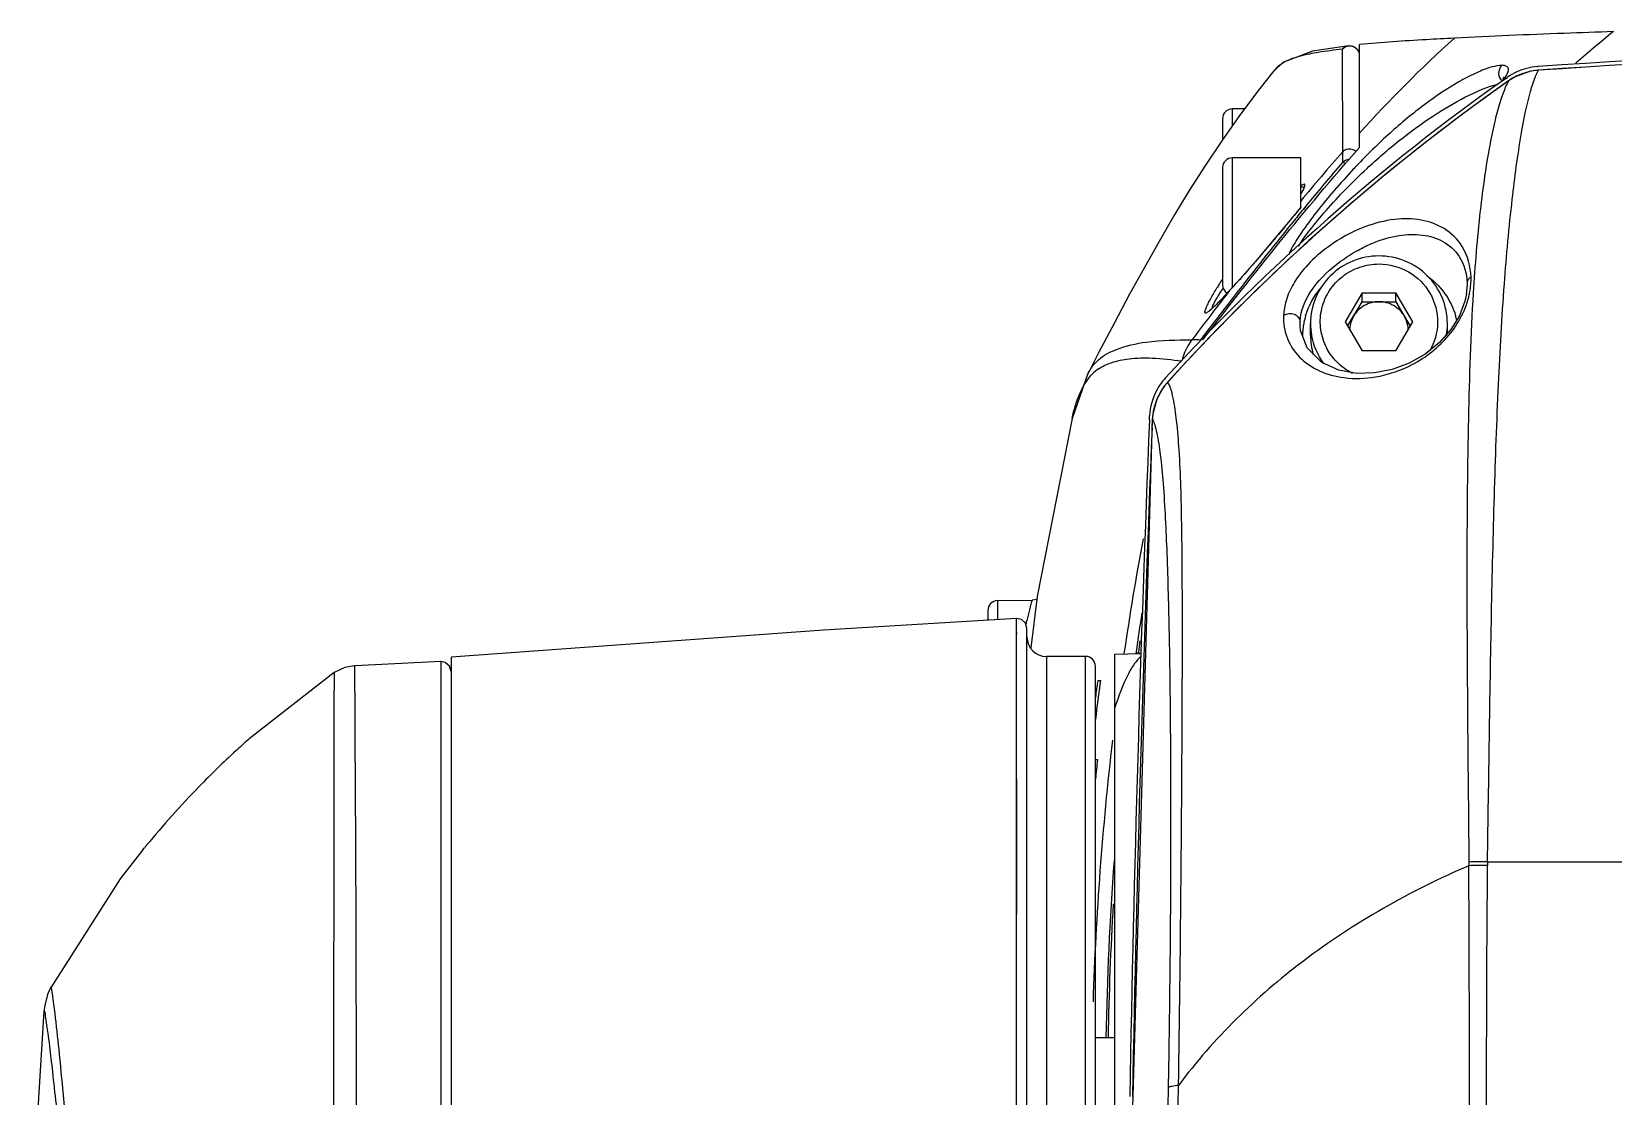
# Model space of a CAD drawing. Header units: millimetres. Extents: x 5828 to 6704, y 123 to 421.
# Drawn here: x 6358.467 to 6362.512, y 279.987 to 282.71 of the extents above; entities that cross this region are included whole.
import ezdxf

# ---------------------------------------------------------------- set-up
doc = ezdxf.new("R2010")
doc.units = ezdxf.units.MM
doc.layers.add('外形图', color=7, linetype='Continuous')

msp = doc.modelspace()

# ---------------------------------------------------------------- linework, layer by layer
at = {"layer": '外形图', "color": 7, "linetype": 'Continuous'}
for p, q in [((6361.8624, 282.4132), (6361.8624, 282.6769)), ((6361.8184, 282.6644), (6361.8191, 282.4015)), ((6362.2322, 282.5939), (6362.2287, 282.5872)), ((6362.2322, 282.5941), (6362.2322, 282.5939)), ((6362.2383, 282.5912), (6362.2408, 282.5929)), ((6362.2384, 282.5911), (6362.2408, 282.5929)), ((6362.2606, 282.5941), (6362.2438, 282.5839)), ((6362.3003, 282.6084), (6362.2606, 282.5941)), ((6362.3201, 282.6111), (6362.3003, 282.6084)), ((6362.3177, 282.6203), (6362.3196, 282.6204)), ((6362.3177, 282.6203), (6362.3196, 282.6204)), ((6362.3202, 282.6109), (6362.3201, 282.6111)), ((6362.244, 282.5839), (6362.2438, 282.5839)), ((6361.5374, 282.5121), (6361.5374, 282.469)), ((6361.5684, 282.5121), (6361.5374, 282.5121)), ((6361.5124, 282.4871), (6361.5124, 282.4335)), ((6361.5124, 282.3621), (6361.5124, 282.0621)), ((6361.5374, 282.3871), (6361.5374, 282.0555)), ((6361.7124, 282.3871), (6361.5374, 282.3871)), ((6361.7124, 282.2601), (6361.7124, 282.3871)), ((6361.7211, 282.3121), (6361.7124, 282.3121)), ((6361.6857, 282.2279), (6361.6855, 282.2279)), ((6361.7124, 282.2605), (6361.7034, 282.2497)), ((6361.7251, 282.2632), (6361.7186, 282.2553)), ((6361.7256, 282.2628), (6361.7191, 282.255)), ((6361.692, 282.2226), (6361.6869, 282.2163)), ((6361.6921, 282.2225), (6361.6869, 282.2163)), ((6362.1379, 282.0676), (6362.1379, 282.0588)), ((6361.527, 282.044), (6361.5107, 282.0267)), ((6361.5305, 282.0479), (6361.527, 282.044)), ((6361.5293, 282.0461), (6361.5305, 282.0479)), ((6361.5305, 282.0476), (6361.5293, 282.0461)), ((6361.8691, 282.0417), (6361.8258, 281.9678)), ((6361.8691, 282.0191), (6361.8691, 282.0417)), ((6361.8691, 282.0417), (6361.9557, 282.0417)), ((6361.9557, 282.0191), (6361.9557, 282.0417)), ((6361.999, 281.9678), (6361.9557, 282.0417)), ((6362.1361, 282.0396), (6362.136, 282.0393)), ((6361.4821, 281.9994), (6361.4811, 281.9986)), ((6361.8324, 281.9565), (6361.8691, 282.0191)), ((6361.8691, 282.0191), (6361.9557, 282.0191)), ((6361.9557, 282.0191), (6361.9924, 281.9565)), ((6361.7107, 281.9554), (6361.7106, 281.9677)), ((6361.7116, 281.9457), (6361.7107, 281.9554)), ((6361.7118, 281.9448), (6361.7116, 281.9457)), ((6361.7374, 281.9331), (6361.7374, 281.9635)), ((6361.8258, 281.9678), (6361.8691, 281.8939)), ((6361.9557, 281.8939), (6361.999, 281.9678)), ((6362.0874, 281.9379), (6362.0874, 281.9635)), ((6361.9557, 281.8939), (6361.8691, 281.8939)), ((6361.167, 281.8327), (6361.1277, 281.7208)), ((6361.3714, 281.8129), (6361.3627, 281.8022)), ((6361.3737, 281.8155), (6361.3714, 281.8129)), ((6361.3738, 281.8154), (6361.3714, 281.8129)), ((6361.372, 281.8131), (6361.3714, 281.8129)), ((6361.3714, 281.8129), (6361.3714, 281.8129)), ((6361.374, 281.8152), (6361.372, 281.8131)), ((6361.3741, 281.8152), (6361.372, 281.8131)), ((6361.1277, 281.7208), (6361.0381, 281.2651)), ((6361.1277, 281.7207), (6361.1277, 281.7208)), ((6361.3328, 281.717), (6361.2799, 279.8647)), ((6361.3254, 281.7172), (6361.3258, 281.7269)), ((6361.3323, 281.6979), (6361.333, 281.7175)), ((6361.3343, 281.7328), (6361.3328, 281.717)), ((6361.333, 281.7175), (6361.3328, 281.717)), ((6360.937, 281.2547), (6361.0262, 281.2562)), ((6361.0381, 281.2651), (6361.022, 281.1342)), ((6361.0372, 281.2576), (6361.0262, 281.2562)), ((6360.9124, 281.2297), (6360.9124, 281.2047)), ((6360.937, 281.2547), (6360.937, 281.2061)), ((6360.9861, 274.0828), (6360.986, 281.2091)), ((6360.9861, 281.1689), (6360.986, 281.1812)), ((6361.0124, 281.1841), (6361.0085, 281.1975)), ((6361.0124, 274.3371), (6361.0124, 281.1841)), ((6359.5136, 281.0982), (6359.5134, 269.1808)), ((6359.5136, 281.0988), (6359.5136, 281.0982)), ((6359.525, 281.0967), (6359.5136, 281.0988)), ((6359.5399, 281.1103), (6359.5399, 265.6832)), ((6361.0624, 281.1121), (6361.0624, 274.8621)), ((6361.1624, 281.1121), (6361.0624, 281.1121)), ((6361.1624, 274.8621), (6361.1624, 281.1121)), ((6361.2374, 281.1182), (6361.3039, 281.1193)), ((6361.2374, 274.856), (6361.2374, 281.1182)), ((6361.2916, 281.1236), (6361.291, 281.1193)), ((6361.2923, 281.1234), (6361.2918, 281.1191)), ((6361.2968, 281.1202), (6361.2972, 281.1231)), ((6361.3011, 281.1193), (6361.3015, 281.1223)), ((6359.241, 281.0707), (6359.0239, 280.9014)), ((6361.1874, 274.8871), (6361.1874, 281.0871)), ((6361.1933, 281.0509), (6361.2005, 281.0509)), ((6359.0238, 280.9014), (6359.0207, 280.8986)), ((6361.1874, 280.8485), (6361.1928, 280.8485)), ((6360.9861, 280.4533), (6360.9861, 280.8001)), ((6358.7509, 280.6165), (6358.7557, 280.6224)), ((6362.1423, 280.5863), (6362.1424, 280.5769)), ((6362.1424, 280.5863), (6362.1423, 280.5769)), ((6362.1901, 280.5867), (6362.19, 280.5777)), ((6362.1901, 280.5867), (6366.3413, 280.584)), ((6358.5169, 280.266), (6358.5169, 280.2659)), ((6358.4989, 280.2046), (6358.4673, 279.7047)), ((6358.4989, 280.2046), (6358.4989, 280.2046)), ((6361.2374, 280.1371), (6361.1874, 280.1371))]:
    msp.add_line(p, q, dxfattribs=at)
for points in [[(6361.8348, 282.6735), (6361.7422, 282.6596), (6361.6668, 282.6309), (6361.6438, 282.6089)], [(6361.6434, 282.6094), (6361.6077, 282.5644), (6361.5582, 282.4984), (6361.512, 282.433)], [(6361.512, 282.433), (6361.4687, 282.3681), (6361.4275, 282.3034), (6361.3881, 282.2386), (6361.35, 282.1733), (6361.3125, 282.1069), (6361.2748, 282.0382), (6361.236, 281.9655), (6361.1956, 281.8881), (6361.1669, 281.8325)], [(6361.6855, 282.2279), (6361.649, 282.1839), (6361.5965, 282.1223), (6361.5506, 282.07), (6361.5305, 282.0479)], [(6362.136, 282.0393), (6362.1322, 282.0209), (6362.118, 281.9833), (6362.0961, 281.9477), (6362.0669, 281.9147), (6362.0306, 281.8854), (6361.9895, 281.862), (6361.9459, 281.8458), (6361.9008, 281.8369), (6361.8551, 281.8359), (6361.8096, 281.8441), (6361.766, 281.8641), (6361.7285, 281.9011), (6361.7116, 281.9457)], [(6361.3627, 281.8022), (6361.3443, 281.7698), (6361.3343, 281.7328)], [(6360.986, 281.2091), (6360.4924, 281.1796), (6359.5399, 281.1103)], [(6361.0085, 281.1975), (6360.998, 281.2067), (6360.986, 281.209)], [(6359.5136, 281.0988), (6359.3459, 281.0906), (6359.2931, 281.0882)], [(6359.5399, 281.0738), (6359.5358, 281.0875), (6359.525, 281.0967)], [(6359.2931, 281.0882), (6359.268, 281.0838), (6359.241, 281.0707)], [(6358.7509, 280.6165), (6358.6941, 280.5433), (6358.5169, 280.2659)], [(6358.5168, 280.266), (6358.5082, 280.2472), (6358.5007, 280.2195), (6358.4988, 280.2042)]]:
    msp.add_lwpolyline(points, dxfattribs=at)
for centre, radius, start, end in [((6364.251, 254.6731), 28.014, 89.97658, 93.95331), ((6364.2481, 254.3337), 28.343, 89.9708, 93.90041), ((6364.2485, 254.3224), 28.3542, 89.97159, 93.89957), ((6365.1102, 279.5291), 4.1071, 129.2468, 130.9918), ((6361.8365, 282.6481), 0.0259, 17.9694, 26.3909), ((6365.3523, 278.1723), 5.4059, 125.1722, 137.5153), ((6361.7106, 282.5546), 0.0867, 127.4059, 140.8331), ((6362.3284, 282.4685), 0.1522, 114.7586, 125.1431), ((6362.3315, 282.459), 0.1526, 116.4833, 124.3688), ((6362.3306, 282.4607), 0.1506, 102.786, 116.4691), ((6362.3302, 282.4623), 0.149, 95.0044, 102.7456), ((6362.33, 282.464), 0.1473, 93.8258, 94.9935), ((6365.2681, 278.2824), 5.2582, 125.1105, 137.7852), ((6365.2734, 278.2758), 5.2666, 125.1143, 129.3765), ((6362.2423, 282.6021), 0.0234, 228.5241, 233.5446), ((6362.3314, 282.4593), 0.1523, 124.3701, 125.0361), ((6361.5374, 282.4871), 0.025, 90, 180), ((6365.7057, 278.9829), 5.1764, 138.6657, 140.4832), ((6361.8378, 282.3848), 0.0247, 48.7957, 55.9465), ((6361.5374, 282.3621), 0.025, 90, 180), ((6366.674, 278.2091), 6.3974, 139.36573, 140.67555), ((6363.0644, 281.2178), 1.6681, 136.4849, 136.8797), ((6365.2625, 278.2893), 5.2492, 129.3783, 130.205), ((6365.2458, 278.3085), 5.2238, 130.2016, 137.8331), ((6366.935, 277.9185), 6.7917, 140.37873, 140.61655), ((6366.9405, 277.9103), 6.801, 140.23949, 140.59211), ((6368.0875, 277.0462), 8.2278, 140.71965, 141.01394), ((6371.2165, 274.5338), 12.2407, 141.12535, 142.19689), ((6362.8358, 281.2474), 1.5622, 147.9563, 148.5037), ((6359.6357, 283.7805), 2.5678, 317.5542, 318.1991), ((6361.9568, 282.0781), 0.1911, 349.8761, 1.16), ((6378.1037, 269.1669), 20.972, 142.14485, 142.54279), ((6373.2835, 272.9836), 14.8422, 142.36775, 142.56838), ((6362.5828, 281.4021), 1.2656, 148.7246, 148.9763), ((6362.6741, 281.3467), 1.3725, 148.5106, 148.7251), ((6361.5374, 282.0621), 0.025, 180, 237.8227), ((6361.9767, 282.0641), 0.1613, 351.2518, 358.1352), ((6361.9471, 282.0797), 0.2009, 347.9163, 349.9072), ((6375.2377, 271.4897), 17.3021, 142.57321, 142.9198), ((6361.9112, 281.9272), 0.1945, 163.3214, 168.4793), ((6361.9225, 281.9273), 0.1941, 13.0653, 16.6761), ((6361.9108, 281.9271), 0.1941, 174.7737, 177.3782), ((6361.9118, 281.927), 0.1951, 171.9969, 174.7739), ((6361.9122, 281.9269), 0.1955, 168.4762, 171.9973), ((6361.9077, 281.9635), 0.1702, 180.0227, 190.1706), ((6361.91, 281.9452), 0.0726, 169.8243, 179.3284), ((6361.9148, 281.9452), 0.0726, 0.6716, 10.1757), ((6361.9172, 281.9635), 0.1703, 349.2688, 359.9765), ((6361.5547, 281.8308), 0.1509, 142.9972, 165.8917), ((6361.2984, 278.0949), 3.8294, 87.6464, 87.9638), ((6361.9095, 281.9272), 0.1928, 177.3793, 178.8849), ((6361.9085, 281.9272), 0.1918, 178.8852, 179.9611), ((6361.9084, 281.9332), 0.1709, 180.0584, 196.5361), ((6361.2549, 281.7581), 0.1072, 123.5004, 134.439), ((6361.477, 281.7214), 0.151, 137.5231, 139.4626), ((6361.4789, 281.7199), 0.1534, 139.483, 150.8686), ((6361.4827, 281.7127), 0.1494, 148.2107, 153.7565), ((6361.4816, 281.7134), 0.1481, 137.7117, 148.2225), ((6361.4905, 281.7102), 0.1577, 167.7945, 174.3788), ((6361.4878, 281.7108), 0.1549, 164.51, 167.787), ((6361.4863, 281.7112), 0.1533, 161.5749, 164.5063), ((6361.4848, 281.7117), 0.1518, 153.7734, 161.5815), ((6440.318, 278.562), 79.0556, 177.712628, 178.967117), ((6361.4914, 281.7101), 0.1586, 174.373, 177.3368), ((6439.0387, 278.5739), 77.7692, 177.697791, 178.958905), ((6368.9579, 279.9863), 7.7804, 169.43668, 171.62694), ((6360.9374, 281.2297), 0.025, 91, 180), ((6369.5411, 279.9754), 8.329, 171.38174, 172.07626), ((6362.8217, 280.7754), 1.8599, 166.6874, 166.9618), ((6361.0624, 281.1621), 0.05, 180, 270), ((6369.5049, 279.9777), 8.2872, 171.85576, 172.05571), ((6361.1624, 281.0871), 0.025, 0, 90), ((6368.9137, 279.987), 7.7862, 172.14594, 172.88854), ((6368.9076, 279.987), 7.7873, 172.14735, 172.47321), ((6368.9571, 279.9867), 7.7795, 173.27482, 178.21844), ((6368.9279, 279.9869), 7.7829, 173.64426, 174.01532), ((6360.5992, 279.1165), 2.3804, 135.6858, 140.5692), ((6360.3264, 279.3436), 2.0255, 140.6279, 140.8434), ((6369.4393, 279.988), 8.2264, 175.80062, 178.95756), ((6362.1797, 278.9952), 1.5916, 89.6284, 91.3478), ((6362.1918, 278.9949), 1.5828, 90.0659, 91.7872), ((6369.4384, 279.9876), 8.2201, 176.57117, 178.9534), ((6358.5116, 280.2033), 0.0128, 174.7496, 175.8391), ((6445.1123, 278.443), 83.7535, 178.928021, 181.100354)]:
    msp.add_arc(centre, radius, start, end, dxfattribs=at)
for points in [[(6361.8182, 282.6645), (6361.8222, 282.6694), (6361.8286, 282.6729), (6361.8348, 282.6735)], [(6361.8282, 282.6716), (6361.8244, 282.6701), (6361.8209, 282.6676), (6361.8182, 282.6645)], [(6361.8363, 282.6736), (6361.8426, 282.6739), (6361.8493, 282.6715), (6361.854, 282.6674)], [(6361.8624, 282.4503), (6361.9394, 282.5351), (6362.0203, 282.6165), (6362.1053, 282.6931)], [(6361.854, 282.6674), (6361.8564, 282.6652), (6361.8584, 282.6626), (6361.8598, 282.6597)], [(6362.2293, 282.5839), (6362.2314, 282.5868), (6362.2335, 282.5897), (6362.2354, 282.5927)], [(6362.3177, 282.6203), (6362.2995, 282.619), (6362.2813, 282.6143), (6362.2647, 282.6067)], [(6362.2074, 282.5732), (6362.2111, 282.5742), (6362.2147, 282.5752), (6362.2185, 282.5761)], [(6361.66, 282.1729), (6361.7258, 282.2543), (6361.7929, 282.3349), (6361.8624, 282.4132)], [(6361.8288, 282.4082), (6361.8251, 282.4069), (6361.8216, 282.4046), (6361.8189, 282.4017)], [(6361.8189, 282.4017), (6361.819, 282.3929), (6361.8189, 282.3841), (6361.8191, 282.3753)], [(6361.8517, 282.4053), (6361.8453, 282.4096), (6361.836, 282.4108), (6361.8288, 282.4082)], [(6361.8191, 282.3753), (6361.8235, 282.38), (6361.8303, 282.3829), (6361.8367, 282.3831)], [(6361.7204, 282.3082), (6361.7211, 282.3097), (6361.7217, 282.3112), (6361.7223, 282.3127)], [(6361.4622, 281.9217), (6361.5273, 282.0061), (6361.593, 282.09), (6361.66, 282.1729)], [(6361.7249, 281.983), (6361.7324, 282.008), (6361.7453, 282.032), (6361.7621, 282.0521)], [(6361.8475, 281.9822), (6361.8431, 281.9748), (6361.8401, 281.9665), (6361.8386, 281.958)], [(6361.9863, 281.958), (6361.9848, 281.9665), (6361.9817, 281.9748), (6361.9774, 281.9822)], [(6361.7714, 281.8614), (6361.7557, 281.8824), (6361.7447, 281.9077), (6361.7401, 281.9335)], [(6361.3449, 281.7946), (6361.3335, 281.7741), (6361.3267, 281.7503), (6361.3258, 281.7269)]]:
    msp.add_open_spline(points, degree=3, dxfattribs=at)
for points, knots in [([(6361.8518, 282.6689), (6361.8502, 282.67), (6361.8431, 282.6739), (6361.8339, 282.6739), (6361.8282, 282.6716)], [0, 0, 0, 0, 0.235343, 1, 1, 1, 1]), ([(6362.1054, 282.6931), (6362.0813, 282.6919), (6362.0003, 282.6875), (6361.9193, 282.6822), (6361.8624, 282.6769)], [0, 0, 0, 0, 0.296869, 1, 1, 1, 1]), ([(6362.5118, 282.7098), (6362.4699, 282.7084), (6362.3344, 282.7036), (6362.1989, 282.6979), (6362.1054, 282.6931)], [0, 0, 0, 0, 0.30897, 1, 1, 1, 1]), ([(6361.8187, 282.6648), (6361.7981, 282.6625), (6361.7623, 282.658), (6361.7078, 282.6476), (6361.6736, 282.6355), (6361.6579, 282.6235)], [0, 0, 0, 0, 0.370902, 0.645528, 1, 1, 1, 1]), ([(6361.8598, 282.6596), (6361.8593, 282.6606), (6361.8573, 282.6642), (6361.8543, 282.6672), (6361.8518, 282.6689)], [0, 0, 0, 0, 0.269301, 1, 1, 1, 1]), ([(6362.1957, 282.6177), (6362.1829, 282.6137), (6362.1561, 282.6024), (6362.0996, 282.5728), (6362.0259, 282.523), (6361.9385, 282.4505), (6361.8824, 282.3955), (6361.8547, 282.3664)], [0, 0, 0, 0, 0.094418, 0.203168, 0.448435, 0.717865, 1, 1, 1, 1]), ([(6362.2274, 282.6238), (6362.225, 282.6236), (6362.2143, 282.6226), (6362.2037, 282.6201), (6362.1957, 282.6177)], [0, 0, 0, 0, 0.222539, 1, 1, 1, 1]), ([(6362.2274, 282.6238), (6362.2214, 282.6187), (6362.2151, 282.6032), (6362.222, 282.5889), (6362.2269, 282.5846)], [0, 0, 0, 0, 0.547973, 1, 1, 1, 1]), ([(6362.2419, 282.6183), (6362.2413, 282.6192), (6362.237, 282.6226), (6362.2315, 282.6232), (6362.2274, 282.6238)], [0, 0, 0, 0, 0.212225, 1, 1, 1, 1]), ([(6362.2354, 282.5927), (6362.2385, 282.5974), (6362.2431, 282.605), (6362.244, 282.6155), (6362.2419, 282.6183)], [0, 0, 0, 0, 0.617953, 1, 1, 1, 1]), ([(6362.2999, 282.5566), (6362.3008, 282.56), (6362.3043, 282.5717), (6362.3081, 282.5834), (6362.3113, 282.5916)], [0, 0, 0, 0, 0.283662, 1, 1, 1, 1]), ([(6362.3113, 282.5916), (6362.312, 282.5935), (6362.3147, 282.6001), (6362.3177, 282.6066), (6362.3202, 282.611)], [0, 0, 0, 0, 0.290657, 1, 1, 1, 1]), ([(6361.8819, 282.3599), (6361.9085, 282.3847), (6361.9625, 282.4315), (6362.0459, 282.4929), (6362.1269, 282.5411), (6362.1813, 282.5656), (6362.2074, 282.5732)], [0, 0, 0, 0, 0.278598, 0.546011, 0.792103, 1, 1, 1, 1]), ([(6362.2439, 282.5839), (6362.2397, 282.5766), (6362.2312, 282.5574), (6362.2191, 282.5216), (6362.2064, 282.4728), (6362.1937, 282.4109), (6362.1817, 282.3358), (6362.1658, 282.2115), (6362.1577, 282.1117), (6362.1534, 282.0414)], [0, 0, 0, 0, 0.045916, 0.113858, 0.204886, 0.319277, 0.456967, 0.617484, 1, 1, 1, 1]), ([(6362.1901, 280.5867), (6362.1932, 280.798), (6362.1973, 281.1102), (6362.2069, 281.5172), (6362.2167, 281.7988), (6362.2308, 282.0517), (6362.2501, 282.2649), (6362.2719, 282.4291), (6362.2898, 282.5207), (6362.2999, 282.5566)], [0, 0, 0, 0, 0.320804, 0.47408, 0.618277, 0.748506, 0.858689, 0.943265, 1, 1, 1, 1]), ([(6361.8469, 282.358), (6361.8136, 282.3225), (6361.7679, 282.2697), (6361.7168, 282.2007), (6361.6963, 282.1694), (6361.6889, 282.155)], [0, 0, 0, 0, 0.565632, 0.811849, 1, 1, 1, 1]), ([(6361.707, 282.1608), (6361.7153, 282.1753), (6361.7382, 282.2064), (6361.7785, 282.2548), (6361.8275, 282.3075), (6361.8633, 282.3425), (6361.8819, 282.3599)], [0, 0, 0, 0, 0.18762, 0.435092, 0.711866, 1, 1, 1, 1]), ([(6361.8265, 282.3717), (6361.8251, 282.3727), (6361.8228, 282.374), (6361.8201, 282.3753), (6361.8191, 282.3753)], [0, 0, 0, 0, 0.610227, 1, 1, 1, 1]), ([(6361.7211, 282.3196), (6361.7199, 282.3196), (6361.7168, 282.3181), (6361.7141, 282.3164), (6361.7124, 282.3152)], [0, 0, 0, 0, 0.374139, 1, 1, 1, 1]), ([(6361.7124, 282.2938), (6361.7132, 282.2951), (6361.7161, 282.2998), (6361.7187, 282.3047), (6361.7204, 282.3082)], [0, 0, 0, 0, 0.283579, 1, 1, 1, 1]), ([(6361.7221, 282.3194), (6361.722, 282.3194), (6361.7217, 282.3195), (6361.7213, 282.3196), (6361.7211, 282.3196)], [0, 0, 0, 0, 0.474472, 1, 1, 1, 1]), ([(6361.7223, 282.3127), (6361.7226, 282.3135), (6361.7232, 282.3155), (6361.7234, 282.3188), (6361.7221, 282.3194)], [0, 0, 0, 0, 0.383971, 1, 1, 1, 1]), ([(6361.6857, 282.2279), (6361.6742, 282.2138), (6361.6296, 282.1602), (6361.5842, 282.1073), (6361.5499, 282.069)], [0, 0, 0, 0, 0.262002, 1, 1, 1, 1]), ([(6362.1478, 282.082), (6362.1471, 282.1091), (6362.1339, 282.1592), (6362.0819, 282.2096), (6362.0191, 282.2317), (6361.9486, 282.2323), (6361.8664, 282.2108), (6361.7911, 282.1692), (6361.7308, 282.1172), (6361.6943, 282.0698), (6361.6737, 282.0247), (6361.6696, 281.9964), (6361.6685, 281.9836)], [0, 0, 0, 0, 0.119907, 0.216255, 0.308472, 0.407532, 0.523982, 0.68047, 0.783719, 0.87445, 0.9432, 1, 1, 1, 1]), ([(6361.7106, 281.9677), (6361.7135, 282.0297), (6361.777, 282.1), (6361.8548, 282.1497), (6361.9045, 282.1738), (6361.9601, 282.1905), (6362.0224, 282.193), (6362.0783, 282.1767), (6362.1253, 282.1347), (6362.1373, 282.0911), (6362.1379, 282.0676)], [0, 0, 0, 0, 0.314271, 0.401968, 0.474129, 0.592951, 0.693445, 0.785776, 0.880994, 1, 1, 1, 1]), ([(6361.6889, 282.155), (6361.6881, 282.1535), (6361.6855, 282.1482), (6361.6832, 282.1427), (6361.6821, 282.1387)], [0, 0, 0, 0, 0.294503, 1, 1, 1, 1]), ([(6361.9124, 282.1362), (6361.8897, 282.1362), (6361.8438, 282.1272), (6361.7857, 282.0889), (6361.7466, 282.0315), (6361.7374, 281.986), (6361.7374, 281.9635)], [0, 0, 0, 0, 0.251332, 0.501838, 0.75127, 1, 1, 1, 1]), ([(6361.8447, 281.836), (6361.8299, 281.8434), (6361.8026, 281.8632), (6361.7738, 281.9045), (6361.7603, 281.9529), (6361.7638, 282.0029), (6361.7838, 282.0491), (6361.818, 282.0862), (6361.8626, 282.1101), (6361.8961, 282.1156), (6361.9128, 282.1156)], [0, 0, 0, 0, 0.125393, 0.250205, 0.374519, 0.498711, 0.62319, 0.748252, 0.873918, 1, 1, 1, 1]), ([(6362.0874, 281.9635), (6362.0874, 281.986), (6362.0783, 282.0315), (6362.0392, 282.0889), (6361.981, 282.1272), (6361.9352, 282.1362), (6361.9124, 282.1362)], [0, 0, 0, 0, 0.24873, 0.498162, 0.748669, 1, 1, 1, 1]), ([(6361.9128, 282.1156), (6361.9388, 282.1156), (6361.9915, 282.1015), (6362.0489, 282.0444), (6362.0696, 281.9663), (6362.0546, 281.9143), (6362.0414, 281.8923)], [0, 0, 0, 0, 0.252143, 0.502507, 0.751232, 1, 1, 1, 1]), ([(6362.0348, 282.0861), (6362.0522, 282.0736), (6362.0831, 282.0427), (6362.1024, 282.0034), (6362.1085, 281.983)], [0, 0, 0, 0, 0.501155, 1, 1, 1, 1]), ([(6362.1478, 282.082), (6362.1451, 282.0804), (6362.1402, 282.0765), (6362.138, 282.0705), (6362.1379, 282.0676)], [0, 0, 0, 0, 0.525752, 1, 1, 1, 1]), ([(6361.4785, 282.0199), (6361.4798, 282.0224), (6361.4861, 282.0341), (6361.4928, 282.0456), (6361.4982, 282.0544)], [0, 0, 0, 0, 0.218953, 1, 1, 1, 1]), ([(6361.4934, 282.0203), (6361.494, 282.0214), (6361.4968, 282.0264), (6361.4998, 282.0313), (6361.5021, 282.035)], [0, 0, 0, 0, 0.225297, 1, 1, 1, 1]), ([(6361.5293, 282.0461), (6361.5263, 282.043), (6361.5158, 282.0315), (6361.505, 282.0202), (6361.497, 282.0122)], [0, 0, 0, 0, 0.276846, 1, 1, 1, 1]), ([(6361.5021, 282.035), (6361.503, 282.0366), (6361.5071, 282.043), (6361.5113, 282.0494), (6361.5145, 282.0543)], [0, 0, 0, 0, 0.232654, 1, 1, 1, 1]), ([(6361.6685, 281.9836), (6361.6677, 281.9638), (6361.6741, 281.9241), (6361.7077, 281.8741), (6361.7596, 281.839), (6361.8274, 281.8208), (6361.9105, 281.8236), (6362.0064, 281.8562), (6362.0966, 281.9267), (6362.1354, 281.9997), (6362.1435, 282.0377)], [0, 0, 0, 0, 0.090272, 0.17638, 0.267021, 0.369287, 0.490766, 0.640559, 0.823011, 1, 1, 1, 1]), ([(6362.1534, 282.0414), (6362.1468, 281.9347), (6362.1395, 281.708), (6362.1353, 281.2229), (6362.1401, 280.8447), (6362.1423, 280.5863)], [0, 0, 0, 0, 0.220413, 0.467327, 1, 1, 1, 1]), ([(6361.497, 282.0122), (6361.4911, 282.0063), (6361.483, 281.9984), (6361.4737, 281.9918), (6361.4693, 281.9895), (6361.4674, 281.9911), (6361.4673, 281.9931), (6361.4677, 281.9956), (6361.4693, 282.0007), (6361.4728, 282.0089), (6361.4764, 282.0159), (6361.4785, 282.0199)], [0, 0, 0, 0, 0.365429, 0.473098, 0.529149, 0.547312, 0.572318, 0.609566, 0.660521, 0.804162, 1, 1, 1, 1]), ([(6361.4861, 282.0027), (6361.4862, 282.005), (6361.4887, 282.0111), (6361.4915, 282.0168), (6361.4934, 282.0203)], [0, 0, 0, 0, 0.36703, 1, 1, 1, 1]), ([(6361.6685, 281.9836), (6361.6723, 281.9866), (6361.6816, 281.9902), (6361.6955, 281.9885), (6361.707, 281.9809), (6361.7105, 281.9721), (6361.7106, 281.9677)], [0, 0, 0, 0, 0.268753, 0.518119, 0.756251, 1, 1, 1, 1]), ([(6361.9124, 282.0191), (6361.8995, 282.0191), (6361.8733, 282.0123), (6361.854, 281.9932), (6361.8475, 281.9822)], [0, 0, 0, 0, 0.501646, 1, 1, 1, 1]), ([(6361.9774, 281.9822), (6361.9709, 281.9932), (6361.9516, 282.0123), (6361.9253, 282.0191), (6361.9124, 282.0191)], [0, 0, 0, 0, 0.498354, 1, 1, 1, 1]), ([(6361.167, 281.8327), (6361.1742, 281.8466), (6361.1939, 281.8751), (6361.2484, 281.903), (6361.3299, 281.9207), (6361.3953, 281.9216), (6361.4343, 281.9216)], [0, 0, 0, 0, 0.158654, 0.339744, 0.604951, 1, 1, 1, 1]), ([(6361.1957, 281.8476), (6361.2058, 281.8543), (6361.2312, 281.8657), (6361.2776, 281.8754), (6361.3383, 281.8761), (6361.3832, 281.871), (6361.4084, 281.8676)], [0, 0, 0, 0, 0.16707, 0.377901, 0.649274, 1, 1, 1, 1]), ([(6361.1277, 281.7208), (6361.1327, 281.743), (6361.1447, 281.7834), (6361.1661, 281.8212), (6361.1798, 281.8347)], [0, 0, 0, 0, 0.541097, 1, 1, 1, 1]), ([(6361.3862, 281.7727), (6361.3845, 281.7812), (6361.381, 281.795), (6361.3756, 281.8086), (6361.372, 281.813)], [0, 0, 0, 0, 0.601939, 1, 1, 1, 1]), ([(6361.4, 280.0151), (6361.4028, 280.1828), (6361.4055, 280.4327), (6361.4083, 280.7626), (6361.4096, 281.0017), (6361.4101, 281.2307), (6361.4089, 281.4422), (6361.4049, 281.602), (6361.3964, 281.7092), (6361.3903, 281.7536), (6361.3862, 281.7727)], [0, 0, 0, 0, 0.286195, 0.426197, 0.562789, 0.694086, 0.816709, 0.923532, 0.966714, 1, 1, 1, 1]), ([(6361.333, 281.7175), (6361.3358, 281.7136), (6361.3399, 281.7023), (6361.3428, 281.691), (6361.3442, 281.6841)], [0, 0, 0, 0, 0.405014, 1, 1, 1, 1]), ([(6361.3442, 281.6841), (6361.3483, 281.6656), (6361.3546, 281.6223), (6361.3639, 281.5192), (6361.371, 281.3665), (6361.3763, 281.1652), (6361.3791, 280.9479), (6361.38, 280.7208), (6361.3794, 280.4874), (6361.3773, 280.2498), (6361.3749, 280.0902), (6361.3735, 280.0099)], [0, 0, 0, 0, 0.034049, 0.078033, 0.185461, 0.307663, 0.438414, 0.574569, 0.714226, 0.856315, 1, 1, 1, 1]), ([(6361.0262, 281.2562), (6361.0258, 281.2562), (6361.0253, 281.254), (6361.024, 281.2512), (6361.0224, 281.2453), (6361.0211, 281.2409), (6361.0204, 281.2384)], [0, 0, 0, 0, 0.072135, 0.265015, 0.576277, 1, 1, 1, 1]), ([(6361.0204, 281.2384), (6361.0198, 281.236), (6361.0167, 281.2244), (6361.0139, 281.2128), (6361.0117, 281.2036)], [0, 0, 0, 0, 0.20742, 1, 1, 1, 1]), ([(6361.3041, 281.1116), (6361.2978, 281.1066), (6361.2853, 281.092), (6361.2605, 281.0494), (6361.2465, 281.0103), (6361.2374, 280.9812)], [0, 0, 0, 0, 0.1637, 0.383108, 1, 1, 1, 1]), ([(6359.241, 281.0707), (6359.2405, 281.0705), (6359.2416, 281.0673), (6359.2404, 281.063), (6359.2409, 281.0539), (6359.2405, 281.042), (6359.2405, 281.0265), (6359.2403, 280.9992), (6359.2402, 280.9566), (6359.24, 280.8958), (6359.2399, 280.822), (6359.2399, 280.7356), (6359.24, 280.6371), (6359.2399, 280.5268), (6359.2396, 280.3577), (6359.239, 280.1209), (6359.2386, 279.8093), (6359.2385, 279.4655), (6359.2387, 279.0956), (6359.239, 278.7062), (6359.2384, 278.3047), (6359.2382, 277.8977), (6359.2402, 277.4892), (6359.2394, 277.0804), (6359.2393, 276.6714), (6359.2401, 276.3986), (6359.2405, 276.2622)], [0, 0, 0, 0, 0.000363, 0.00144, 0.003231, 0.005732, 0.008943, 0.01286, 0.022797, 0.035484, 0.050856, 0.068842, 0.089358, 0.112317, 0.137627, 0.19486, 0.260086, 0.332003, 0.40935, 0.490901, 0.574946, 0.65986, 0.744798, 0.829818, 0.914891, 1, 1, 1, 1]), ([(6359.2931, 281.0882), (6359.2937, 281.0883), (6359.2928, 281.0859), (6359.2933, 281.0841), (6359.293, 281.079), (6359.2932, 281.0712), (6359.2932, 281.0587), (6359.2932, 281.0428), (6359.2933, 281.0234), (6359.2934, 281.0006), (6359.2935, 280.9633), (6359.2938, 280.9083), (6359.2942, 280.8324), (6359.2948, 280.7435), (6359.2954, 280.6421), (6359.2959, 280.5286), (6359.2965, 280.3545), (6359.2969, 280.1108), (6359.2973, 279.7903), (6359.2982, 279.4369), (6359.299, 279.0569), (6359.298, 278.5187), (6359.2982, 277.83), (6359.2949, 276.9969), (6359.2947, 276.4406), (6359.2944, 276.1622)], [0, 0, 0, 0, 0.000361, 0.000811, 0.001442, 0.003241, 0.005754, 0.008978, 0.01291, 0.017547, 0.022882, 0.035615, 0.051049, 0.069119, 0.08974, 0.11282, 0.138263, 0.19577, 0.26124, 0.333418, 0.41102, 0.492634, 0.661182, 0.83046, 1, 1, 1, 1]), ([(6359.0207, 280.8986), (6359.0102, 280.8894), (6358.9675, 280.8509), (6358.9263, 280.8108), (6358.8959, 280.7795)], [0, 0, 0, 0, 0.241845, 1, 1, 1, 1]), ([(6362.1424, 280.5769), (6361.9929, 280.5125), (6361.7174, 280.3573), (6361.4897, 280.1355), (6361.4, 280.0151)], [0, 0, 0, 0, 0.52029, 1, 1, 1, 1]), ([(6362.14, 276.831), (6362.1405, 277.1435), (6362.143, 277.7682), (6362.145, 279.0168), (6362.1452, 279.953), (6362.1424, 280.5769)], [0, 0, 0, 0, 0.250238, 0.500337, 1, 1, 1, 1]), ([(6362.1874, 276.8319), (6362.1862, 277.1443), (6362.1853, 277.769), (6362.1849, 279.0176), (6362.1861, 279.9538), (6362.19, 280.5777)], [0, 0, 0, 0, 0.250205, 0.500283, 1, 1, 1, 1]), ([(6358.5258, 280.2108), (6358.5248, 280.2192), (6358.5231, 280.2325), (6358.5201, 280.2528), (6358.5192, 280.2584), (6358.5173, 280.2667), (6358.5169, 280.2659)], [0, 0, 0, 0, 0.450851, 0.768324, 0.951194, 1, 1, 1, 1]), ([(6358.4988, 280.2044), (6358.4995, 280.212), (6358.5114, 280.1307), (6358.5161, 280.0893), (6358.5369, 279.9042), (6358.5467, 279.789), (6358.5524, 279.7164)], [0, 0, 0, 0, 0.04643, 0.233531, 0.555006, 1, 1, 1, 1]), ([(6358.5699, 279.7276), (6358.5628, 279.8277), (6358.5494, 279.9889), (6358.5333, 280.1499), (6358.5258, 280.2108)], [0, 0, 0, 0, 0.620671, 1, 1, 1, 1]), ([(6361.4, 280.0151), (6361.3943, 280.0145), (6361.3855, 280.0132), (6361.3764, 280.0115), (6361.3735, 280.0099)], [0, 0, 0, 0, 0.639151, 1, 1, 1, 1]), ([(6361.4008, 276.8379), (6361.3953, 277.1027), (6361.3866, 277.6324), (6361.3781, 278.6916), (6361.3866, 279.4859), (6361.4, 280.0151)], [0, 0, 0, 0, 0.250152, 0.500181, 1, 1, 1, 1])]:
    msp.add_open_spline(points, degree=3, knots=knots, dxfattribs=at)

doc.saveas('drawing.dxf')
